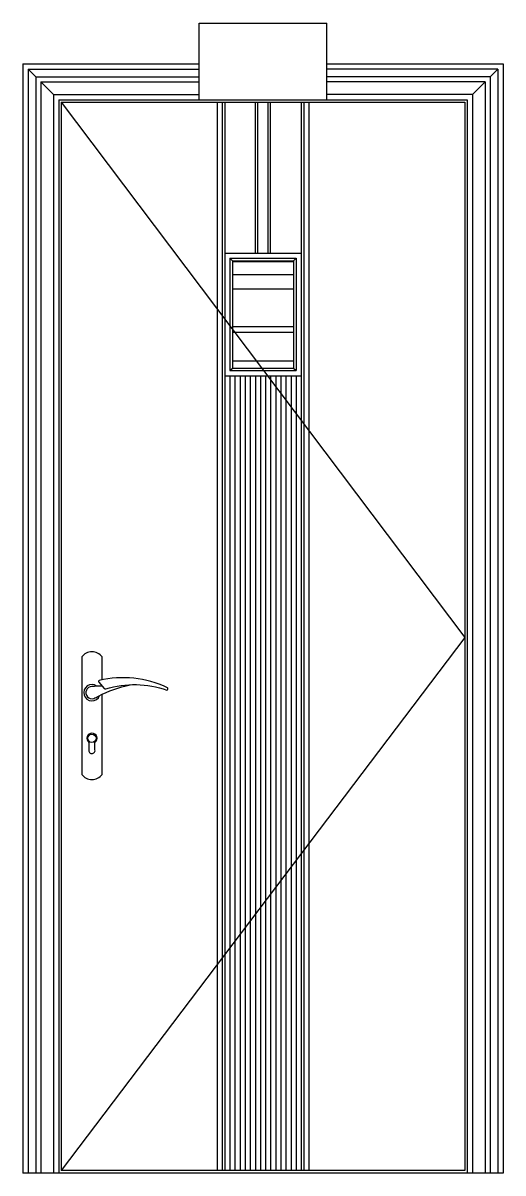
# Model space of a CAD drawing. Header units: metres. Extents: x -4703 to -3763, y -5 to 2245.
import ezdxf

# ---------------------------------------------------------------- set-up
doc = ezdxf.new("R2010")
doc.units = ezdxf.units.M
for name, color, linetype in [('2', 2, 'Continuous'), ('3', 3, 'Continuous'), ('4', 4, 'Continuous'), ('7', 7, 'Continuous')]:
    doc.layers.add(name, color=color, linetype=linetype)

msp = doc.modelspace()

# ---------------------------------------------------------------- hatches: boundary and pattern name
at = {"layer": '3'}
h = msp.add_hatch(dxfattribs=at)
h.set_pattern_fill('AR-RROOF', scale=5)
h.paths.add_polyline_path([(-4292.62, 1780), (-4292.62, 1645.81), (-4235.45, 1570), (-4172.62, 1570), (-4172.62, 1780)])
h.paths.add_polyline_path([(-4235.45, 1570), (-4292.62, 1645.81), (-4292.62, 1570)])

# ---------------------------------------------------------------- linework, layer by layer
at = {"layer": '2'}
msp.add_line((-3762.62, -5), (-4702.62, -5), dxfattribs=at)
at = {"layer": '3'}
for p, q in [((-3762.62, 2165), (-3762.62, -5)), ((-4692.62, 2155), (-4692.62, -5)), ((-4692.62, 2155), (-4357.62, 2155)), ((-4677.62, 2140), (-4692.62, 2155)), ((-4677.62, 2140), (-4677.62, -5)), ((-4677.62, 2140), (-4357.62, 2140)), ((-3772.62, 2155), (-4107.62, 2155)), ((-3787.62, 2140), (-4107.62, 2140)), ((-3787.62, 2140), (-3772.62, 2155)), ((-3787.62, 2140), (-3787.62, -5)), ((-3772.62, 2155), (-3772.62, -5)), ((-4667.62, 2130), (-4667.62, -5)), ((-4667.62, 2130), (-4357.62, 2130)), ((-4667.62, 2130), (-4642.62, 2105)), ((-3797.62, 2130), (-4107.62, 2130)), ((-3822.62, 2105), (-3797.62, 2130)), ((-3797.62, 2130), (-3797.62, -5)), ((-4642.62, 2105), (-4642.62, -5)), ((-4642.62, 2105), (-4357.62, 2105)), ((-4632.62, 2095), (-4632.62, -5)), ((-4632.62, 2095), (-3832.62, 2095)), ((-3822.62, 2105), (-4107.62, 2105)), ((-3832.62, 2095), (-3832.62, -5)), ((-3822.62, 2105), (-3822.62, -5)), ((-4627.62, 2090), (-3837.62, 1042.5)), ((-4322.62, 2090), (-4322.62, 0)), ((-4312.62, 2090), (-4312.62, 0)), ((-4307.62, 2090), (-4307.62, 0)), ((-4247.62, 1795), (-4247.62, 2090)), ((-4242.62, 1795), (-4242.62, 2090)), ((-4222.62, 1795), (-4222.62, 2090)), ((-4217.62, 1795), (-4217.62, 2090)), ((-4157.62, 2090), (-4157.62, 0)), ((-4152.62, 2090), (-4152.62, 0)), ((-4142.62, 2090), (-4142.62, 0)), ((-4307.62, 1795), (-4157.62, 1795)), ((-4297.62, 1785), (-4297.62, 1565)), ((-4297.62, 1785), (-4167.62, 1785)), ((-4297.62, 1785), (-4292.62, 1780)), ((-4292.62, 1780), (-4292.62, 1570)), ((-4292.62, 1780), (-4172.62, 1780)), ((-4167.62, 1785), (-4172.62, 1780)), ((-4172.62, 1780), (-4172.62, 1570)), ((-4167.62, 1785), (-4167.62, 1565)), ((-4307.62, 1555), (-4157.62, 1555)), ((-4297.62, 1565), (-4292.62, 1570)), ((-4297.62, 1565), (-4167.62, 1565)), ((-4297.62, 1555), (-4297.62, 0)), ((-4292.62, 1570), (-4172.62, 1570)), ((-4287.62, 1555), (-4287.62, 0)), ((-4277.62, 1555), (-4277.62, 0)), ((-4267.62, 1555), (-4267.62, 0)), ((-4257.62, 1555), (-4257.62, 0)), ((-4247.62, 1555), (-4247.62, 0)), ((-4237.62, 1555), (-4237.62, 0)), ((-4227.62, 1555), (-4227.62, 0)), ((-4217.62, 1555), (-4217.62, 0)), ((-4207.62, 1555), (-4207.62, 0)), ((-4197.62, 1555), (-4197.62, 0)), ((-4187.62, 1555), (-4187.62, 0)), ((-4177.62, 1555), (-4177.62, 0)), ((-4172.62, 1570), (-4167.62, 1565)), ((-4167.62, 1555), (-4167.62, 0)), ((-3837.62, 1042.5), (-4627.62, 0))]:
    msp.add_line(p, q, dxfattribs=at)
msp.add_circle((-4567.62, 845.58), 8, dxfattribs=at)
msp.add_arc((-4627.12, 2089.5), 0.5, 90, 180, dxfattribs=at)
at = {"layer": '4'}
for p, q in [((-4357.62, 2245), (-4107.62, 2245)), ((-4357.62, 2095), (-4357.62, 2245)), ((-4107.62, 2095), (-4107.62, 2245)), ((-4702.62, 2165), (-4702.62, -5)), ((-4702.62, 2165), (-4357.62, 2165)), ((-4107.62, 2165), (-3762.62, 2165))]:
    msp.add_line(p, q, dxfattribs=at)
at = {"layer": '7'}
for p, q in [((-4627.62, 2089.5), (-4627.62, 0)), ((-4627.12, 2090), (-3837.62, 2090)), ((-3837.62, 2090), (-3837.62, 0)), ((-3837.62, 0), (-4627.62, 0))]:
    msp.add_line(p, q, dxfattribs=at)
for points in [[(-4547.62, 959.96), (-4547.62, 1004.75, 0.5), (-4587.62, 1004.75), (-4587.62, 774.75, 0.5), (-4547.62, 774.75), (-4547.62, 931.76)], [(-4547.18, 947.64, 0.02), (-4567.62, 946.75, 1.16), (-4564.05, 923.3, 0.05), (-4554.93, 928.19, -0.06), (-4492.74, 950.39)]]:
    msp.add_lwpolyline(points, format="xyb", dxfattribs=at)
for points in [[(-4419.89, 944.56, 0.17), (-4553.34, 958.71, 0.57), (-4554.37, 955.42), (-4543.51, 942.95, 0.29), (-4540.41, 942.09, -0.16), (-4420.86, 939.73, 0.57)], [(-4573.62, 820.58, 1), (-4561.62, 822.66), (-4561.62, 837.58, 3), (-4573.62, 837.58)]]:
    msp.add_lwpolyline(points, format="xyb", close=True, dxfattribs=at)
msp.add_lwpolyline([(-4547.62, 947.64), (-4547.62, 947.67)], dxfattribs=at)
msp.add_arc((-4567.62, 934.75), 16, 52.29, 340.41, dxfattribs=at)

doc.saveas('drawing.dxf')
